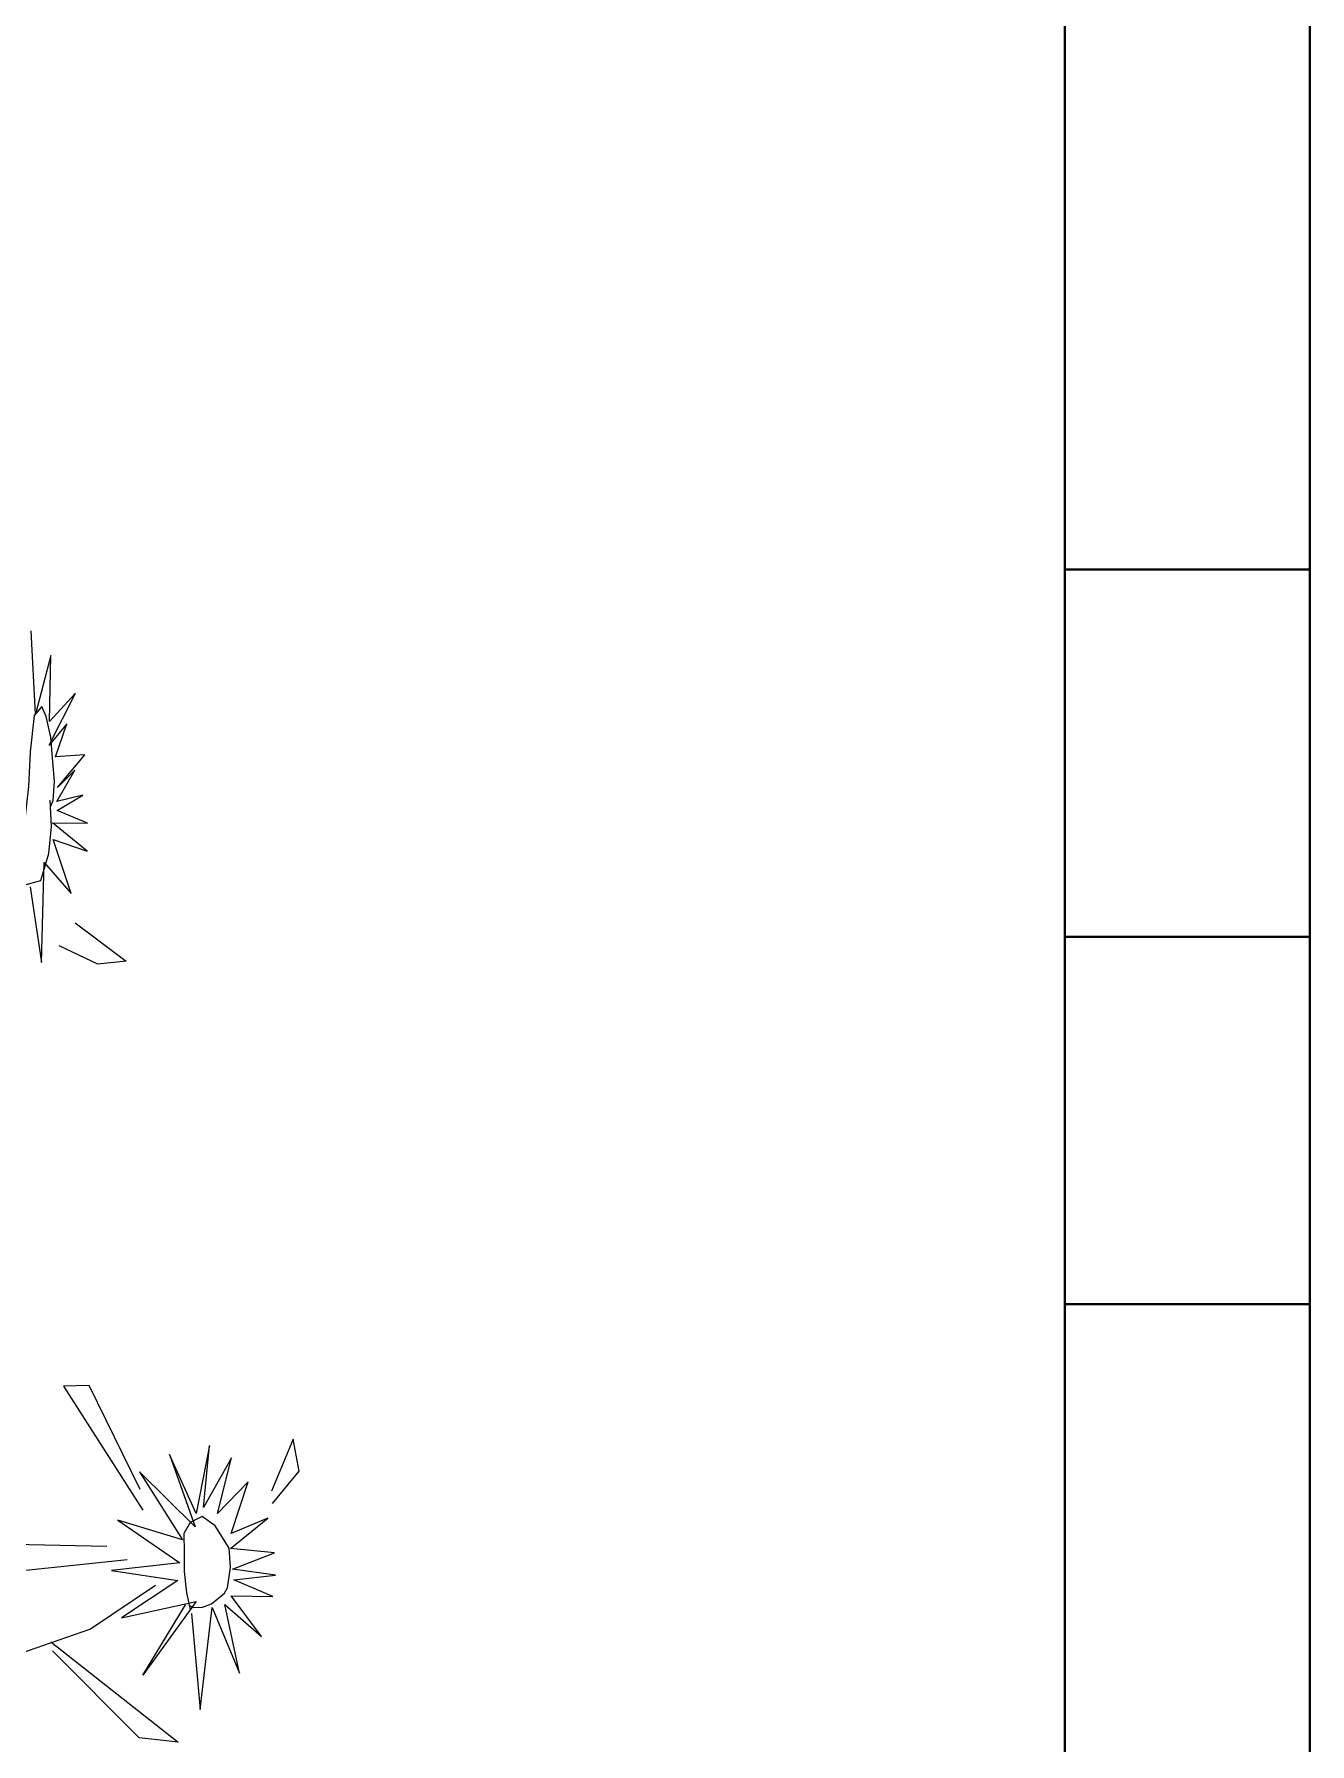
# Model space of a CAD drawing. Header units: inches. Extents: x -422522 to 22891, y -2973 to 414515.
# Drawn here: x 19951.75 to 19978.32, y 4464.46 to 4500.09 of the extents above; entities that cross this region are included whole.
import ezdxf

# ---------------------------------------------------------------- set-up
doc = ezdxf.new("R2010")
doc.units = ezdxf.units.IN
doc.header["$MEASUREMENT"] = 0
doc.layers.get('0').update_dxf_attribs({"lineweight": 40})
doc.layers.add('ARREDAMENTO', color=8, linetype='Continuous', lineweight=13)

msp = doc.modelspace()

# ---------------------------------------------------------------- linework, layer by layer
for p, q in [((19973.21722, 4417.46211), (19973.21722, 4557.85847)), ((19973.21722, 4481.28029), (19978.32267, 4481.28029))]:
    msp.add_line(p, q)
msp.add_lwpolyline([(19788.34874, 5106.85792), (19978.32267, 5106.68393), (19978.32267, 4396.68393), (19328.32267, 4396.68393)])
msp.add_lwpolyline([(19973.21722, 4488.93847), (19973.21722, 4473.62211), (19978.32267, 4473.62211), (19978.32267, 4488.93847)], close=True)
at = {"layer": 'ARREDAMENTO', "linetype": 'Continuous'}
for p, q in [((19951.77317, 4485.92187), (19951.68717, 4487.65777)), ((19952.09418, 4487.14518), (19951.77317, 4485.92187)), ((19952.06815, 4485.76894), (19952.09418, 4487.14518)), ((19952.06178, 4485.271), (19952.60889, 4486.35547)), ((19952.60889, 4486.35547), (19952.06815, 4485.76894)), ((19952.43028, 4485.71915), (19952.06178, 4485.271)), ((19952.19361, 4485.02672), (19952.43028, 4485.71915)), ((19952.80556, 4485.07462), (19952.19361, 4485.02672)), ((19952.23573, 4484.39074), (19952.80556, 4485.07462)), ((19952.21838, 4484.09734), (19952.59755, 4484.75271)), ((19952.59755, 4484.75271), (19952.23573, 4484.39074)), ((19952.7618, 4484.23286), (19952.21838, 4484.09734)), ((19952.22575, 4483.91474), (19952.7618, 4484.23286)), ((19952.86149, 4483.64444), (19952.22575, 4483.91474)), ((19952.13015, 4483.65346), (19952.86149, 4483.64444)), ((19952.84877, 4483.06461), (19952.13015, 4483.65346)), ((19952.14081, 4483.30591), (19952.84877, 4483.06461)), ((19952.51643, 4482.18027), (19952.14081, 4483.30591)), ((19951.89919, 4480.74588), (19951.95858, 4482.83033)), ((19951.95858, 4482.83033), (19952.51643, 4482.18027)), ((19951.66602, 4482.31991), (19951.89919, 4480.74588)), ((19952.60469, 4481.5697), (19953.66429, 4480.7722)), ((19953.07659, 4480.70633), (19952.26901, 4481.09146)), ((19953.66429, 4480.7722), (19953.07659, 4480.70633)), ((19952.89563, 4471.92504), (19952.35587, 4471.91417)), ((19952.35587, 4471.91417), (19954.01229, 4469.32889)), ((19953.95798, 4469.75527), (19952.89563, 4471.92504)), ((19955.40249, 4470.67576), (19955.12025, 4469.2587)), ((19955.27545, 4469.38535), (19955.40249, 4470.67576)), ((19957.14204, 4470.80992), (19956.69372, 4469.7248)), ((19957.26464, 4470.13785), (19957.14204, 4470.80992)), ((19954.56941, 4470.48464), (19955.1039, 4468.97829)), ((19955.12025, 4469.2587), (19954.56941, 4470.48464)), ((19955.85624, 4470.4195), (19955.27545, 4469.38535)), ((19955.56673, 4469.25443), (19955.85624, 4470.4195)), ((19953.94409, 4470.1257), (19954.83539, 4468.7087)), ((19955.1039, 4468.97829), (19953.94409, 4470.1257)), ((19956.20473, 4469.91573), (19955.56673, 4469.25443)), ((19955.85198, 4468.83788), (19956.20473, 4469.91573)), ((19956.71006, 4469.46556), (19957.26464, 4470.13785)), ((19955.24971, 4469.19237), (19954.99789, 4469.06882)), ((19955.5199, 4468.99804), (19955.24971, 4469.19237)), ((19953.48934, 4469.12084), (19954.78188, 4468.22744)), ((19954.83539, 4468.7087), (19953.48934, 4469.12084)), ((19954.99789, 4469.06882), (19954.86182, 4468.84101)), ((19954.86182, 4468.84101), (19954.87355, 4468.43708)), ((19955.80719, 4468.53802), (19955.5199, 4468.99804)), ((19955.83863, 4468.52687), (19956.61443, 4469.16017)), ((19956.61443, 4469.16017), (19955.85198, 4468.83788)), ((19953.26179, 4468.57212), (19949.59043, 4468.6517)), ((19955.83499, 4468.13272), (19955.80719, 4468.53802)), ((19956.75193, 4468.43432), (19955.83863, 4468.52687)), ((19948.50154, 4467.75701), (19953.68479, 4468.29892)), ((19954.78188, 4468.22744), (19953.35932, 4468.0691)), ((19954.87355, 4468.43708), (19954.87054, 4468.05156)), ((19955.77513, 4467.70834), (19955.83499, 4468.13272)), ((19955.88046, 4468.0946), (19956.75193, 4468.43432)), ((19952.90176, 4466.84102), (19954.27654, 4467.76043)), ((19953.35932, 4468.0691), (19954.73711, 4467.85818)), ((19954.73711, 4467.85818), (19953.56806, 4467.0821)), ((19954.87054, 4468.05156), (19954.92204, 4467.60547)), ((19956.77535, 4467.97311), (19955.88046, 4468.0946)), ((19955.90623, 4467.87153), (19956.77535, 4467.97311)), ((19956.71919, 4467.52675), (19955.90623, 4467.87153)), ((19953.56806, 4467.0821), (19955.12339, 4467.42516)), ((19955.12339, 4467.42516), (19954.01354, 4465.88603)), ((19954.92204, 4467.60547), (19954.99696, 4467.25297)), ((19955.44243, 4467.37444), (19955.71259, 4467.5962)), ((19955.71259, 4467.5962), (19955.77513, 4467.70834)), ((19955.85371, 4467.54186), (19956.71919, 4467.52675)), ((19956.48244, 4466.69564), (19955.85371, 4467.54186)), ((19954.01354, 4465.88603), (19954.90232, 4467.35133)), ((19954.97187, 4467.34594), (19955.06485, 4467.29533)), ((19955.02842, 4467.17246), (19955.20677, 4465.16938)), ((19955.06485, 4467.29533), (19955.25413, 4467.30666)), ((19955.20677, 4465.16938), (19955.45815, 4467.2995)), ((19955.25413, 4467.30666), (19955.44243, 4467.37444)), ((19955.45815, 4467.2995), (19956.0247, 4465.92939)), ((19955.71595, 4467.36189), (19956.48244, 4466.69564)), ((19956.0247, 4465.92939), (19955.71595, 4467.36189)), ((19952.90176, 4466.84102), (19941.03871, 4462.70711)), ((19952.09512, 4466.58111), (19954.7441, 4464.49348)), ((19953.93519, 4464.5797), (19952.13177, 4466.39652)), ((19954.7441, 4464.49348), (19953.93519, 4464.5797))]:
    msp.add_line(p, q, dxfattribs=at)
msp.add_lwpolyline([(19952.0863, 4483.9906), (19952.14483, 4484.12035), (19952.17088, 4484.52578), (19952.13741, 4484.92708), (19952.09122, 4485.44208), (19952.00058, 4485.86955), (19951.9036, 4486.07645), (19951.74913, 4485.88906), (19951.66354, 4485.13293), (19951.62913, 4484.41183), (19951.53018, 4483.55265), (19951.4864, 4482.98826), (19951.53423, 4482.35615), (19951.88636, 4482.45449), (19952.05358, 4483.01362), (19952.10806, 4483.57719), (19952.08096, 4484.1297)], dxfattribs=at)

doc.saveas('drawing.dxf')
